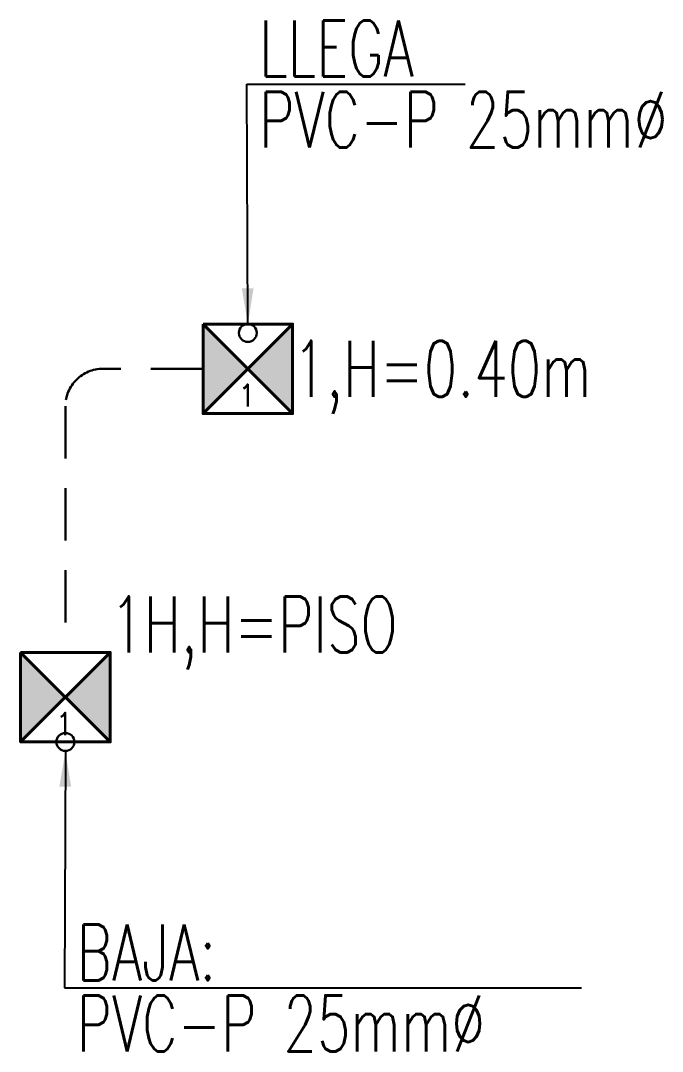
# Model space of a CAD drawing. Header units: millimetres. Extents: x 5 to 47, y -122 to 34.
# Drawn here: x 27.61 to 29.759, y -121.701 to -118.248 of the extents above; entities that cross this region are included whole.
import ezdxf
from ezdxf.enums import TextEntityAlignment as Align

# ---------------------------------------------------------------- set-up
doc = ezdxf.new("R2010")
doc.units = ezdxf.units.MM
doc.linetypes.add('DASHED', pattern=[0.75, 0.5, -0.25])
for name, color, linetype, lineweight in [('MQ.CAJA PASO TELECOMUNICACIONES', 94, 'Continuous', 40), ('MQ.CANALI DYA', 150, 'Continuous', 30), ('MQ.CIRCUITO TOMACORRIENTE TECHO', 7, 'Continuous', 30), ('MQ.FLECHAS', 135, 'Continuous', 15), ('MQ.TEXTO GENERAL', 7, 'Continuous', 40)]:
    doc.layers.add(name, color=color, linetype=linetype, lineweight=lineweight)
doc.styles.add('MQTEXTO', font='romans.shx')
doc.styles.get("Standard").update_dxf_attribs({"font": 'arial.ttf'})
doc.dimstyles.new('ISO-25', dxfattribs={"dimtxt": 2.5, "dimasz": 2.5, "dimexe": 1.25, "dimexo": 0.625, "dimtad": 1, "dimtxsty": 'Standard', "dimcen": 2.5, "dimadec": 0, "dimazin": 0, "dimtfac": 1, "dimtmove": 0, "dimatfit": 3, "dimfxl": 1, "dimarcsym": 0})

# ---------------------------------------------------------------- blocks, each defined once
blk = doc.blocks.new('C.C.(1) 150x150x75 1 EN 75')
at = {"layer": 'MQ.CAJA PASO TELECOMUNICACIONES'}
h = blk.add_hatch(color=256, dxfattribs=at)
h.dxf.hatch_style = 1
h.paths.add_polyline_path([(0, 0), (0.15, 0.15), (0, 0.3)])
h.paths.add_polyline_path([(0.15, 0.15), (0.3, 0), (0.3, 0.3)])
for p, q in [((0.3, 0.3), (0, 0)), ((0, 0.3), (0.3, 0))]:
    blk.add_line(p, q, dxfattribs=at)
blk.add_lwpolyline([(0, 0.3), (0.3, 0.3), (0.3, 0), (0, 0)], close=True, dxfattribs=at)
at = {"layer": 'DEFPOINTS', "style": 'MQTEXTO', "width": 0.9}
blk.add_text('1', height=0.075, dxfattribs=at).set_placement((0.1178, 0.0608), align=Align.MIDDLE_LEFT)

msp = doc.modelspace()

# ---------------------------------------------------------------- linework, layer by layer
at = {"layer": 'MQ.CANALI DYA', "linetype": 'DASHED', "ltscale": 0.35}
msp.add_lwpolyline([(28.221, -119.4147), (27.8852, -119.4147, 0.414214), (27.7602, -119.5397), (27.7602, -120.3647)], format="xyb", dxfattribs=at)
at = {"layer": 'MQ.CIRCUITO TOMACORRIENTE TECHO', "ltscale": 0.3}
for centre in [(28.371, -119.2947), (27.7602, -120.6647)]:
    msp.add_circle(centre, 0.03, dxfattribs=at)

# ---------------------------------------------------------------- block references
at = {"layer": 'MQ.CAJA PASO TELECOMUNICACIONES'}
for p in [(28.221, -119.5647), (27.6102, -120.6647)]:
    msp.add_blockref('C.C.(1) 150x150x75 1 EN 75', p, dxfattribs=at)

# ---------------------------------------------------------------- texts
at = {"layer": 'MQ.TEXTO GENERAL', "style": 'MQTEXTO', "width": 0.7}
for s, p in [('LLEGA', (28.4089, -118.3421)), ('BAJA:', (27.7981, -121.3694))]:
    msp.add_text(s, height=0.1875, rotation=360, dxfattribs=at).set_placement(p, align=Align.MIDDLE_LEFT)
for s, p in [('PVC-P 25mm%%C', (28.4089, -118.5801)), ('1,H=0.40m', (28.521, -119.4147)), ('1H,H=PISO', (27.9102, -120.2709)), ('PVC-P 25mm%%C', (27.7981, -121.6074))]:
    msp.add_text(s, height=0.1875, dxfattribs=at).set_placement(p, align=Align.MIDDLE_LEFT)

# ---------------------------------------------------------------- leaders
at = {"layer": 'MQ.FLECHAS'}
for points in [[(28.371, -119.2647), (28.3673, -118.4611), (29.0985, -118.4611)], [(27.7602, -120.6947), (27.7566, -121.4884), (29.4886, -121.4884)]]:
    msp.add_leader(points, dimstyle='ISO-25', override={"dimasz": 0.12, "dimfxl": 0.15, "dimfxlon": 1, "dimtzin": 0}, dxfattribs=at)

doc.saveas('drawing.dxf')
